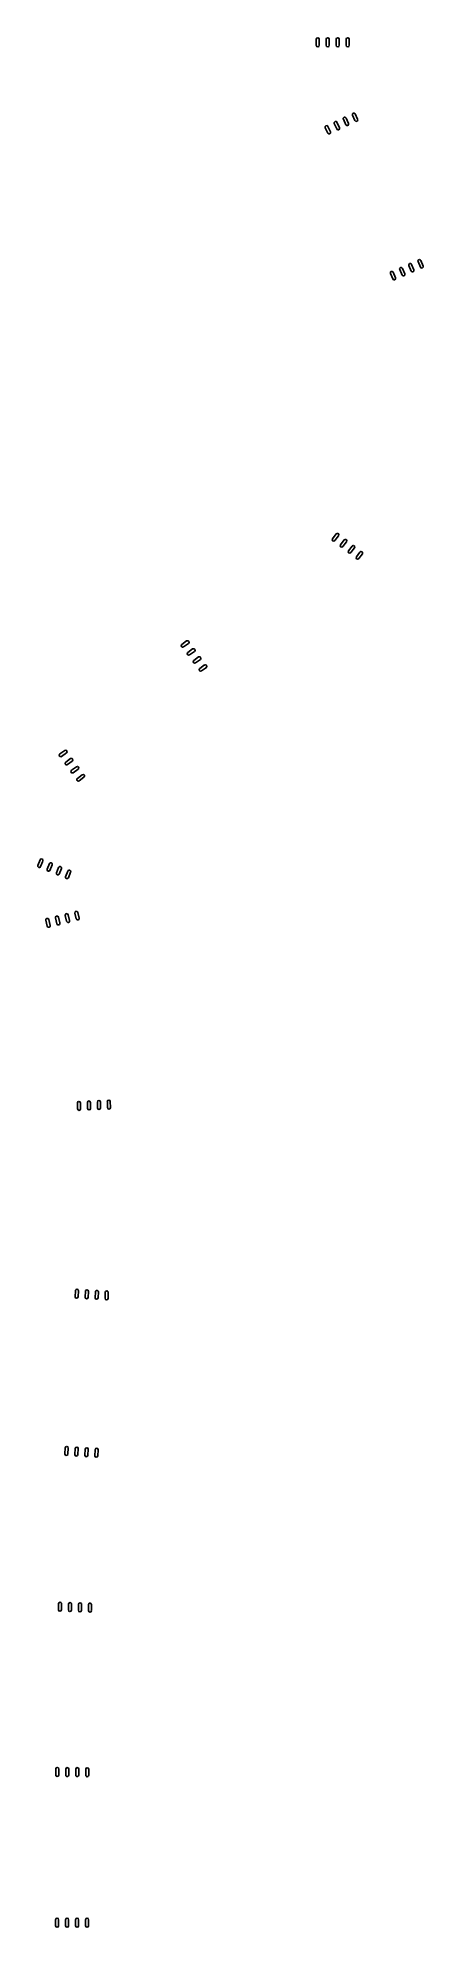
# Model space of a CAD drawing. Header units: millimetres. Extents: x 241 to 339, y 437 to 917.
import ezdxf

# ---------------------------------------------------------------- set-up
doc = ezdxf.new("R2010")
doc.units = ezdxf.units.MM
doc.header["$MEASUREMENT"] = 0
doc.layers.add('17_pad copper', color=18, linetype='Continuous', true_color=0x000000)

msp = doc.modelspace()

# ---------------------------------------------------------------- linework, layer by layer
at = {"layer": '17_pad copper'}
for points in [[(311.47, 915.16), (311.47, 916.69)], [(312.23, 916.69), (312.23, 915.16)], [(314.01, 915.16), (314.01, 916.69)], [(314.77, 916.69), (314.77, 915.16)], [(316.55, 915.16), (316.55, 916.69)], [(317.31, 916.69), (317.31, 915.16)], [(319.09, 915.16), (319.09, 916.69)], [(319.85, 916.69), (319.85, 915.16)], [(314.4, 892.83), (313.76, 894.22)], [(314.45, 894.54), (315.09, 893.15)], [(316.7, 893.9), (316.06, 895.28)], [(316.75, 895.6), (317.39, 894.22)], [(319.01, 894.97), (318.37, 896.35)], [(319.06, 896.67), (319.7, 895.29)], [(321.31, 896.03), (320.67, 897.41)], [(321.36, 897.73), (322, 896.35)], [(337.97, 858.76), (337.37, 860.17)], [(338.07, 860.47), (338.67, 859.06)], [(330.96, 855.77), (330.36, 857.17)], [(331.06, 857.47), (331.66, 856.07)], [(333.3, 856.77), (332.7, 858.17)], [(333.4, 858.47), (334, 857.07)], [(335.63, 857.77), (335.03, 859.17)], [(335.73, 859.47), (336.33, 858.07)], [(315.6, 789.75), (316.52, 790.97)], [(317.13, 790.51), (316.21, 789.29)], [(317.63, 788.22), (318.55, 789.44)], [(319.16, 788.98), (318.24, 787.76)], [(319.66, 786.69), (320.57, 787.9)], [(321.18, 787.45), (320.26, 786.23)], [(321.68, 785.16), (322.6, 786.37)], [(323.21, 785.91), (322.29, 784.7)], [(277.28, 762.86), (278.5, 763.77)], [(278.96, 763.16), (277.73, 762.25)], [(278.8, 760.82), (280.02, 761.73)], [(280.47, 761.12), (279.25, 760.21)], [(280.31, 758.79), (281.54, 759.7)], [(281.99, 759.09), (280.77, 758.18)], [(281.83, 756.75), (283.05, 757.66)], [(283.51, 757.05), (282.29, 756.14)], [(246.24, 735.04), (247.48, 735.93)], [(247.93, 735.31), (246.69, 734.42)], [(247.73, 732.97), (248.97, 733.86)], [(249.41, 733.25), (248.17, 732.36)], [(249.21, 730.91), (250.45, 731.8)], [(250.9, 731.19), (249.66, 730.29)], [(250.7, 728.85), (251.93, 729.74)], [(252.38, 729.12), (251.14, 728.23)], [(240.64, 706.72), (241.22, 708.13)], [(241.92, 707.84), (241.35, 706.43)], [(243, 705.76), (243.57, 707.17)], [(244.28, 706.89), (243.7, 705.47)], [(245.35, 704.81), (245.92, 706.22)], [(246.63, 705.93), (246.06, 704.52)], [(247.7, 703.85), (248.28, 705.26)], [(248.98, 704.98), (248.41, 703.56)], [(243.03, 691.29), (242.67, 692.77)], [(243.41, 692.96), (243.77, 691.48)], [(245.5, 691.9), (245.13, 693.38)], [(245.87, 693.57), (246.24, 692.09)], [(247.97, 692.51), (247.6, 693.99)], [(248.34, 694.18), (248.71, 692.7)], [(250.43, 693.13), (250.06, 694.6)], [(250.8, 694.79), (251.17, 693.31)], [(250.77, 644.83), (250.71, 646.36)], [(251.47, 646.39), (251.53, 644.87)], [(253.31, 644.94), (253.24, 646.46)], [(254, 646.5), (254.07, 644.97)], [(255.85, 645.05), (255.78, 646.57)], [(256.54, 646.6), (256.61, 645.08)], [(258.38, 645.16), (258.32, 646.68)], [(259.08, 646.71), (259.14, 645.19)], [(250.12, 597.1), (250.2, 598.62)], [(250.96, 598.58), (250.88, 597.06)], [(252.66, 596.97), (252.74, 598.49)], [(253.5, 598.45), (253.42, 596.93)], [(255.2, 596.84), (255.27, 598.36)], [(256.04, 598.32), (255.96, 596.8)], [(257.73, 596.71), (257.81, 598.23)], [(258.57, 598.19), (258.49, 596.67)], [(247.53, 557.17), (247.63, 558.69)], [(248.39, 558.65), (248.29, 557.13)], [(250.07, 557.01), (250.16, 558.54)], [(250.92, 558.49), (250.83, 556.97)], [(252.6, 556.86), (252.7, 558.38)], [(253.46, 558.33), (253.36, 556.81)], [(255.14, 556.7), (255.23, 558.22)], [(255.99, 558.17), (255.9, 556.65)], [(245.87, 517.55), (245.92, 519.07)], [(246.68, 519.05), (246.63, 517.53)], [(248.41, 517.48), (248.45, 519)], [(249.22, 518.98), (249.17, 517.45)], [(250.95, 517.4), (250.99, 518.93)], [(251.76, 518.9), (251.71, 517.38)], [(253.49, 517.33), (253.53, 518.85)], [(254.29, 518.83), (254.25, 517.31)], [(245.2, 475.55), (245.21, 477.07)], [(245.97, 477.07), (245.96, 475.54)], [(247.74, 475.53), (247.75, 477.06)], [(248.51, 477.05), (248.5, 475.53)], [(250.28, 475.51), (250.29, 477.04)], [(251.05, 477.03), (251.04, 475.51)], [(252.82, 475.5), (252.83, 477.02)], [(253.59, 477.02), (253.58, 475.49)], [(245.17, 437.24), (245.17, 438.76)], [(245.93, 438.76), (245.93, 437.24)], [(247.71, 437.24), (247.71, 438.76)], [(248.47, 438.76), (248.47, 437.24)], [(250.25, 437.24), (250.25, 438.76)], [(251.01, 438.76), (251.01, 437.24)], [(252.79, 437.24), (252.79, 438.76)], [(253.55, 438.76), (253.55, 437.24)]]:
    msp.add_lwpolyline(points, dxfattribs=at)
for centre, start, end in [((311.85, 916.69), 0, 180), ((311.85, 915.16), 180, 0), ((314.39, 916.69), 0, 180), ((314.39, 915.16), 180, 0), ((316.93, 916.69), 0, 180), ((316.93, 915.16), 180, 0), ((319.47, 916.69), 0, 180), ((319.47, 915.16), 180, 0), ((314.1, 894.38), 24.8177, 204.8177), ((316.41, 895.44), 24.8177, 204.8177), ((317.05, 894.06), 204.8177, 24.8177), ((318.71, 896.51), 24.8177, 204.8177), ((319.35, 895.13), 204.8177, 24.8177), ((321.02, 897.57), 24.8177, 204.8177), ((321.66, 896.19), 204.8177, 24.8177), ((314.74, 892.99), 204.8177, 24.8177), ((335.38, 859.32), 23.1254, 203.1254), ((337.72, 860.32), 23.1254, 203.1254), ((330.71, 857.32), 23.1254, 203.1254), ((331.31, 855.92), 203.1254, 23.1254), ((333.05, 858.32), 23.1254, 203.1254), ((333.65, 856.92), 203.1254, 23.1254), ((335.98, 857.92), 203.1254, 23.1254), ((338.32, 858.91), 203.1254, 23.1254), ((315.91, 789.52), 142.8972, 322.8972), ((316.83, 790.74), 322.8972, 142.8972), ((317.93, 787.99), 142.8972, 322.8972), ((318.85, 789.21), 322.8972, 142.8972), ((320.88, 787.68), 322.8972, 142.8972), ((319.96, 786.46), 142.8972, 322.8972), ((321.98, 784.93), 142.8972, 322.8972), ((322.9, 786.14), 322.8972, 142.8972), ((278.73, 763.46), 306.7018, 126.7018), ((277.51, 762.55), 126.7018, 306.7018), ((279.02, 760.52), 126.7018, 306.7018), ((280.25, 761.43), 306.7018, 126.7018), ((280.54, 758.48), 126.7018, 306.7018), ((281.76, 759.39), 306.7018, 126.7018), ((282.06, 756.44), 126.7018, 306.7018), ((283.28, 757.35), 306.7018, 126.7018), ((246.47, 734.73), 125.7651, 305.7651), ((247.7, 735.62), 305.7651, 125.7651), ((247.95, 732.67), 125.7651, 305.7651), ((249.19, 733.56), 305.7651, 125.7651), ((249.44, 730.6), 125.7651, 305.7651), ((250.67, 731.49), 305.7651, 125.7651), ((250.92, 728.54), 125.7651, 305.7651), ((252.16, 729.43), 305.7651, 125.7651), ((241, 706.57), 157.9063, 337.9063), ((241.57, 707.99), 337.9063, 157.9063), ((243.92, 707.03), 337.9063, 157.9063), ((246.28, 706.07), 337.9063, 157.9063), ((243.35, 705.62), 157.9063, 337.9063), ((245.7, 704.66), 157.9063, 337.9063), ((248.06, 703.71), 157.9063, 337.9063), ((248.63, 705.12), 337.9063, 157.9063), ((243.04, 692.87), 13.9021, 193.9021), ((245.5, 693.48), 13.9021, 193.9021), ((245.87, 692), 193.9021, 13.9021), ((247.97, 694.09), 13.9021, 193.9021), ((248.34, 692.61), 193.9021, 13.9021), ((250.43, 694.7), 13.9021, 193.9021), ((250.8, 693.22), 193.9021, 13.9021), ((243.4, 691.39), 193.9021, 13.9021), ((251.09, 646.37), 2.4366, 182.4366), ((251.15, 644.85), 182.4366, 2.4366), ((253.62, 646.48), 2.4366, 182.4366), ((253.69, 644.96), 182.4366, 2.4366), ((256.16, 646.59), 2.4366, 182.4366), ((256.23, 645.07), 182.4366, 2.4366), ((258.7, 646.7), 2.4366, 182.4366), ((258.76, 645.17), 182.4366, 2.4366), ((250.5, 597.08), 177.0508, 357.0508), ((250.58, 598.6), 357.0508, 177.0508), ((253.04, 596.95), 177.0508, 357.0508), ((253.12, 598.47), 357.0508, 177.0508), ((255.58, 596.82), 177.0508, 357.0508), ((255.65, 598.34), 357.0508, 177.0508), ((258.11, 596.69), 177.0508, 357.0508), ((258.19, 598.21), 357.0508, 177.0508), ((247.91, 557.15), 176.4219, 356.4219), ((248.01, 558.67), 356.4219, 176.4219), ((250.54, 558.51), 356.4219, 176.4219), ((253.08, 558.35), 356.4219, 176.4219), ((255.61, 558.2), 356.4219, 176.4219), ((250.45, 556.99), 176.4219, 356.4219), ((252.98, 556.83), 176.4219, 356.4219), ((255.52, 556.67), 176.4219, 356.4219), ((246.3, 519.06), 358.351, 178.351), ((248.84, 518.99), 358.351, 178.351), ((251.37, 518.92), 358.351, 178.351), ((253.91, 518.84), 358.351, 178.351), ((246.25, 517.54), 178.351, 358.351), ((248.79, 517.47), 178.351, 358.351), ((251.33, 517.39), 178.351, 358.351), ((253.87, 517.32), 178.351, 358.351), ((245.58, 475.55), 179.5978, 359.5978), ((245.59, 477.07), 359.5978, 179.5978), ((248.12, 475.53), 179.5978, 359.5978), ((248.13, 477.05), 359.5978, 179.5978), ((250.66, 475.51), 179.5978, 359.5978), ((250.67, 477.04), 359.5978, 179.5978), ((253.2, 475.49), 179.5978, 359.5978), ((253.21, 477.02), 359.5978, 179.5978), ((245.55, 438.76), 0, 180), ((245.55, 437.24), 180, 0), ((248.09, 438.76), 0, 180), ((248.09, 437.24), 180, 0), ((250.63, 438.76), 0, 180), ((250.63, 437.24), 180, 0), ((253.17, 438.76), 0, 180), ((253.17, 437.24), 180, 0)]:
    msp.add_arc(centre, 0.381, start, end, dxfattribs=at)

doc.saveas('drawing.dxf')
